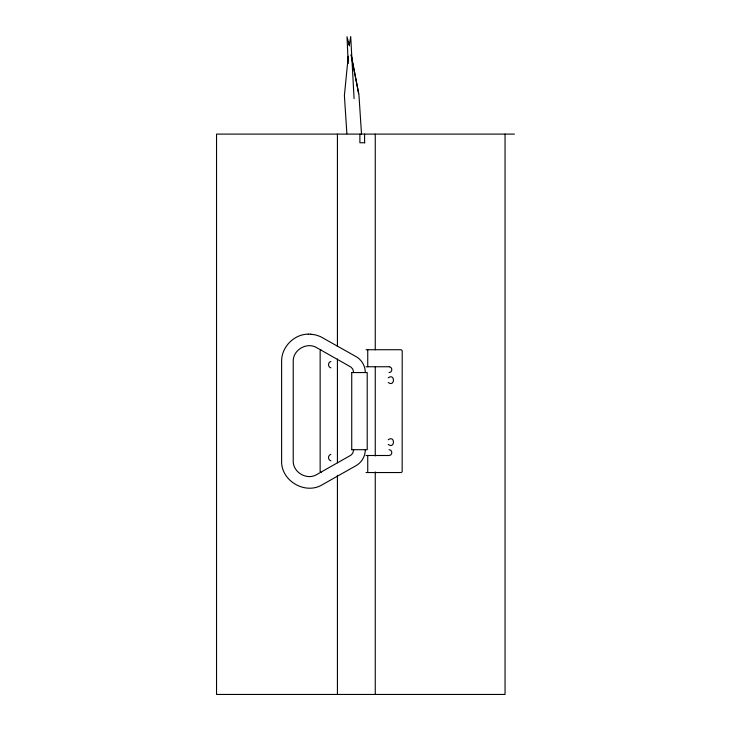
<?xml version="1.0" encoding="UTF-8"?>
<svg xmlns="http://www.w3.org/2000/svg" width="731" height="731" viewBox="0 0 731 731"><rect width="100%" height="100%" fill="white"/><g stroke="black" fill="none" stroke-linecap="round" stroke-linejoin="round"><path stroke-width="1.1" d="M353.676 449.839L352.781 453.156L350.917 455.194L316.861 474.492C306.956 480.687 292.702 472.336 293.222 460.676L293.222 361.589C292.702 349.93 306.956 341.578 316.861 347.764L350.917 367.063L352.781 369.109L353.676 372.426M365.272 449.839C365.308 456.263 361.662 462.522 356.052 465.656L322.572 484.58C305.43 495.289 280.731 480.879 281.618 460.676L281.618 361.589C281.298 347.207 293.889 334.213 308.281 334.14M348.276 56.186L344.392 95.478L346.878 133.736M349.391 44.956L350.706 36.55L354.069 98.548M388.234 377.808C395.169 372.847 395.169 387.476 388.234 382.514M388.234 439.742C395.169 434.781 395.169 449.41 388.234 444.448M320.863 349.756L320.141 350.688L320.141 471.568L321.11 472.537M330.896 361.47C327.698 362.174 327.698 367.19 330.896 367.894M330.896 454.362C327.698 455.066 327.698 460.091 330.896 460.795M389.02 372.563C392.556 372.709 392.858 366.999 389.321 366.77M514.46 134.102L216.54 134.102L216.54 694.45L505.048 694.45L505.048 134.102M364.833 142.755L359.89 142.755L359.89 134.102M310.702 334.186L315.673 334.935L320.361 336.552L356.052 356.609C361.662 359.743 365.308 365.993 365.272 372.426M366.039 349.729L401.237 349.729L402.205 350.688L402.169 471.815L401.237 472.537L366.039 472.537M366.039 366.752L389.02 366.752M351.538 372.563L367.209 372.563L367.209 449.702L351.538 449.702M366.039 455.504L389.02 455.504C392.73 455.651 392.757 449.556 389.02 449.702M308.217 334.14L310.766 334.186M348.596 41.649L349.244 44.966M351.182 54.916L358.939 94.719L361.507 134.102M349.436 45.925L347.024 36.742L348.184 63.542M351.145 54.798L358.629 93.623M375.259 134.102L375.259 349.793M375.259 366.916L375.259 455.934M375.259 471.906L375.259 694.45M367.739 349.729L367.739 366.752M367.739 455.504L367.739 472.537M364.586 134.102L364.586 142.755M351.73 372.563L351.73 449.702M337.43 134.102L337.43 346.375M337.43 358.93L337.43 462.778M337.43 475.333L337.43 694.45"/></g></svg>
